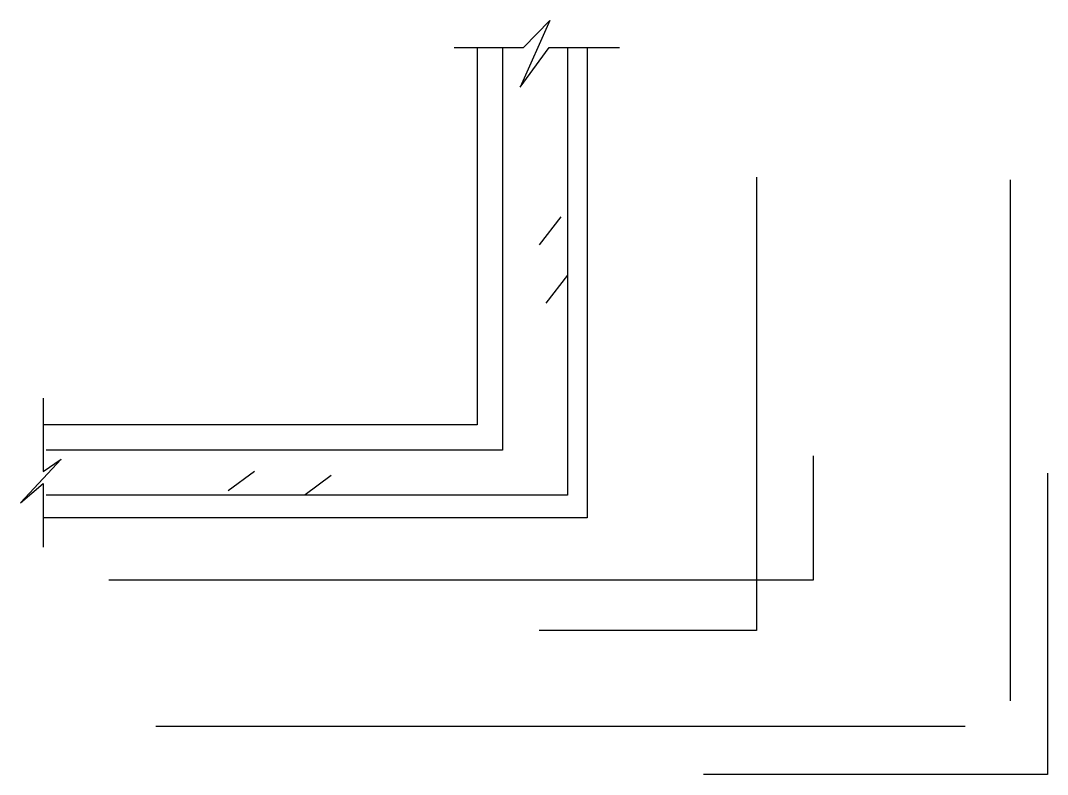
# Model space of a CAD drawing. Header units: metres. Extents: x -79524 to -74835, y -335485 to -332040.
import ezdxf

# ---------------------------------------------------------------- set-up
doc = ezdxf.new("R2010")
doc.units = ezdxf.units.M
for name, color, linetype in [('K', 2, 'Continuous'), ('STEEL', 1, 'Continuous'), ('TEXT', 3, 'Continuous')]:
    doc.layers.add(name, color=color, linetype=linetype)

msp = doc.modelspace()

# ---------------------------------------------------------------- linework, layer by layer
at = {"layer": 'K'}
for p, q in [((-77438.62, -332163.52), (-77438.62, -333887.24)), ((-76936.49, -332163.52), (-76936.49, -334311.74)), ((-77438.62, -333887.24), (-79421.41, -333887.24)), ((-76936.49, -334311.74), (-79421.41, -334311.74))]:
    msp.add_line(p, q, dxfattribs=at)
at = {"layer": 'STEEL'}
for points in [[(-77026.62, -332162.55), (-77026.62, -334208.83), (-79407.41, -334208.83)], [(-77322.75, -332162.55), (-77322.75, -334003.01), (-79407.41, -334003.01)], [(-76163.98, -332755.24), (-76163.98, -334826.28), (-77155.37, -334826.28)], [(-75005.21, -332768.11), (-75005.21, -335147.87)], [(-77057.49, -332937.32), (-77155.85, -333064.57)], [(-77026.62, -333203.39), (-77124.98, -333330.65)], [(-79121.78, -334594.74), (-75902.97, -334594.74), (-75902.97, -334028.74)], [(-78576.19, -334186.71), (-78456.55, -334098.02)], [(-74834.94, -334108.39), (-74834.94, -335484.8), (-76405.72, -335484.8)], [(-78224.97, -334205.99), (-78105.32, -334117.3)], [(-78906.4, -335263.65), (-75211.21, -335263.65)]]:
    msp.add_lwpolyline(points, dxfattribs=at)
at = {"layer": 'TEXT'}
for p, q in [((-77107.08, -332039.5), (-77243.2, -332343.87)), ((-77226.99, -332162.55), (-77107.08, -332039.5)), ((-77544.6, -332162.55), (-77226.99, -332162.55)), ((-77243.2, -332343.87), (-77110.32, -332162.55)), ((-77110.32, -332162.55), (-76789.47, -332162.55)), ((-79421.33, -333765.87), (-79421.33, -334100.02)), ((-79339.31, -334044.41), (-79524.21, -334243.04)), ((-79421.33, -334100.02), (-79339.31, -334044.41)), ((-79524.21, -334243.04), (-79421.33, -334155.64)), ((-79421.33, -334155.64), (-79421.33, -334445.97))]:
    msp.add_line(p, q, dxfattribs=at)

doc.saveas('drawing.dxf')
